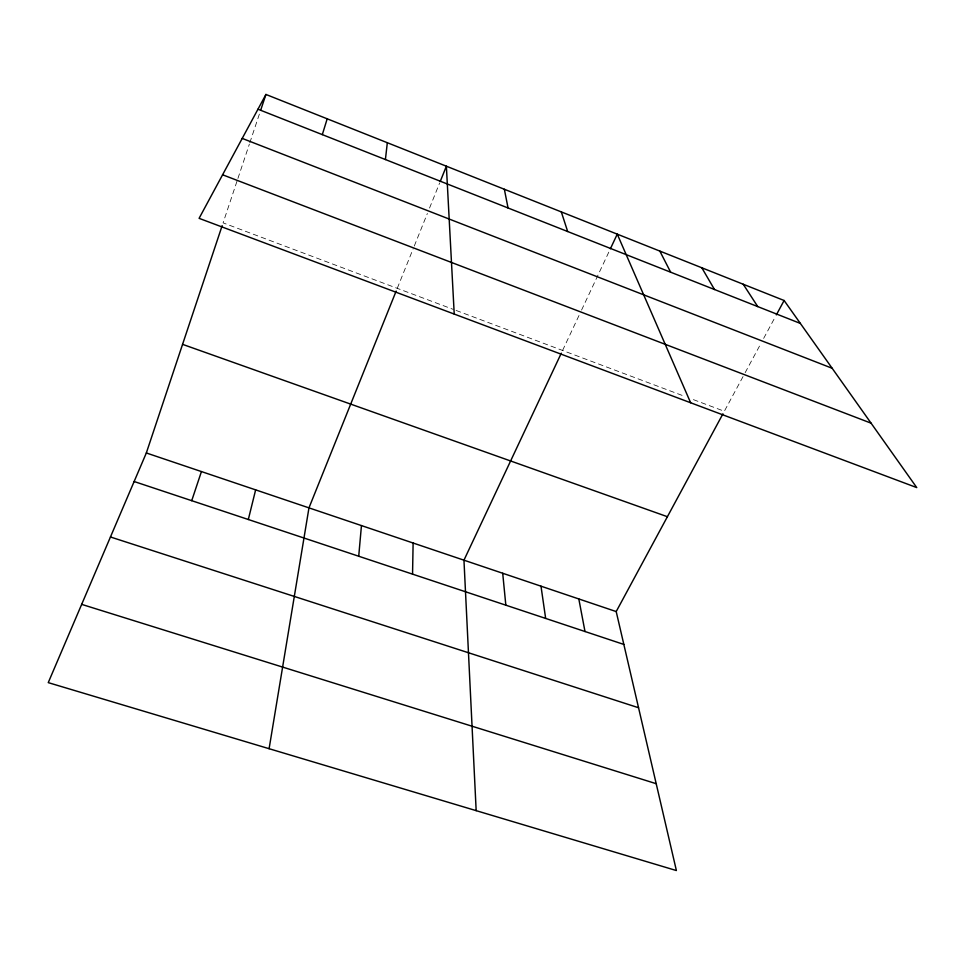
<?xml version="1.0" encoding="UTF-8"?>
<svg xmlns="http://www.w3.org/2000/svg" width="965" height="965" viewBox="0 0 965 965"><rect width="100%" height="100%" fill="white"/><g stroke="black" fill="none" stroke-linecap="round" stroke-linejoin="round"><path stroke-width="0.72" stroke-dasharray="4.83 3.62" d="M236.968 181.275L223.096 222.867L453.309 309.403M237.921 178.428L249.344 144.195M249.814 142.772L260.248 111.494M397.254 288.33L413.177 248.741M414.274 246.039L427.362 213.482M429.546 208.054L439.642 182.94M562.571 350.464L580.303 312.732M581.569 310.067L609.144 251.407M743.038 376.591L724.329 411.259L691.507 398.919M745.149 372.671L760.806 343.673M763.653 338.401L775.643 316.182M456.071 310.428L684.668 396.35"/><path stroke-width="1.45" d="M412.55 574.139L413.117 543.018M358.715 556.238L361.453 525.587M385.409 159.551L387.327 142.724M269.102 748.707L308.969 507.867L396.157 291.068M248.319 519.508L255.641 489.87M322.31 134.63L327.195 118.804M722.93 413.84L616.201 611.569L676.393 870.551L48.25 682.629L146.33 452.971L222.167 225.641M260.719 110.07L265.93 94.449L784.111 300.501L916.75 487.59L199.092 218.343L265.93 94.449M191.721 500.678L201.432 471.571M440.209 181.541L446.373 166.197L454.226 314.059M561.304 353.166L463.96 560.183L476.167 810.648M610.399 248.753L617.262 234.145L690.638 402.767M776.355 314.867L784.111 300.501M81.675 604.367L656.2 783.689M110.456 536.986L638.553 707.743M134.147 481.523L623.848 644.439M146.33 452.971L616.201 611.569M182.566 344.348L667.406 516.709M222.589 174.786L871.081 423.165M242.215 138.405L832.144 368.256M257.969 109.214L800.371 323.432M743.231 284.241L757.742 306.593M701.808 267.763L714.498 289.524M659.819 251.069L670.651 272.202M561.316 211.902L567.673 231.528M504.357 189.261L508.06 207.994M578.819 598.951L584.995 631.52M540.991 586.177L545.659 618.432M502.705 573.258L505.829 605.176"/></g></svg>
